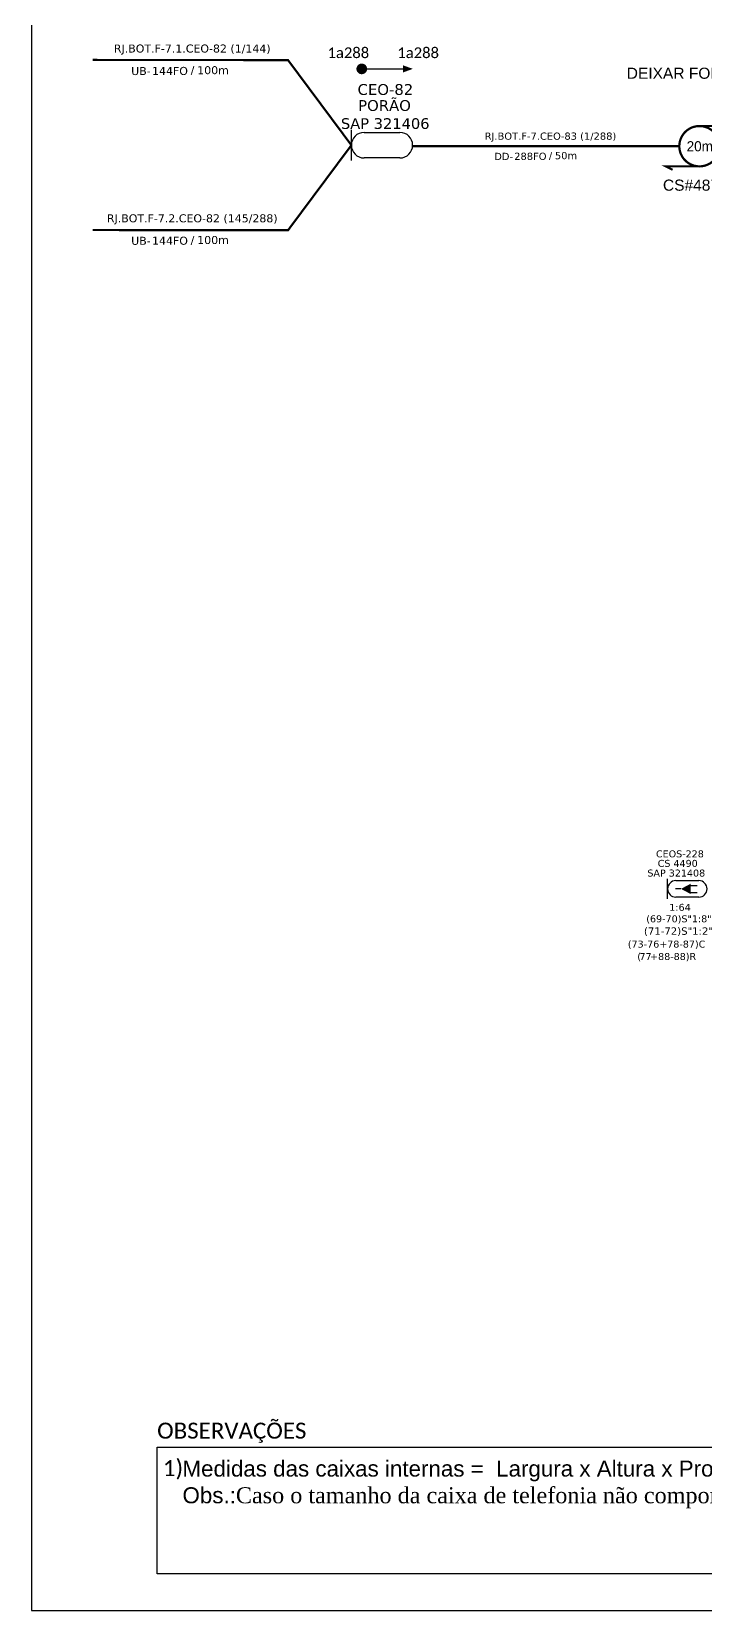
# Model space of a CAD drawing. Header units: metres. Extents: x -1286 to -445, y -500 to 94.
# Drawn here: x -1286.1 to -1159.7, y -499.8 to -203.9 of the extents above; entities that cross this region are included whole.
import ezdxf
from ezdxf.enums import TextEntityAlignment as Align

# ---------------------------------------------------------------- set-up
doc = ezdxf.new("R2010")
doc.units = ezdxf.units.M
for name, color, linetype in [('20.4-CEO', 1, 'Continuous'), ('20.4-CEOS', 1, 'Continuous'), ('20.5-CABO AÉREO', 1, 'Continuous'), ('SETA', 7, 'Continuous')]:
    doc.layers.add(name, color=color, linetype=linetype)
doc.layers.add('40.1-ETIQUETAS', color=1, linetype='Continuous', lineweight=20)
doc.styles.add('ARIAL', font='arial.ttf')
doc.styles.add('siredit', font='verdana.ttf')
doc.styles.add('WMF-Calibri0', font='calibri.ttf')

# ---------------------------------------------------------------- blocks, each defined once
blk = doc.blocks.new('ETIQUETA_RS5F')
at = {"layer": '40.1-ETIQUETAS', "color": 0, "style": 'siredit'}
blk.add_text('/', height=1.5, dxfattribs=at).set_placement((1.58, -1.95), align=Align.MIDDLE_RIGHT)
for tag, p in [('ETIQUETA_R_PRIMARIA', (1.21, 4.1)), ('ETIQUETA_R_SECUNDARIA', (1.21, 2.1)), ('F_ATIVAS/F_MORTAS', (1.14, -4.24))]:
    blk.add_attdef(tag, text='', height=1.5, dxfattribs=at).set_placement(p, align=Align.MIDDLE_CENTER)
for tag, p in [('TIPO_CABO', (-6.58, -2.12)), ('CAP_CABO', (0.4, -2.09))]:
    blk.add_attdef(tag, text='', height=1.5, dxfattribs=at).set_placement(p, align=Align.MIDDLE_RIGHT)
blk.add_attdef('METROS', text='', height=1.5, dxfattribs=at).set_placement((2.14, -1.95), align=Align.MIDDLE_LEFT)
for tag, p in [('FUSÃO_1', (0.85, -8.39)), ('FUSÃO_2', (0.85, -10.6)), ('FUSÃO_3', (0.85, -12.93)), ('FUSÃO_4', (0.85, -15.14)), ('FUSÃO_5', (0.85, -17.16))]:
    blk.add_attdef(tag, text='', height=1.5, dxfattribs=at).set_placement(p, align=Align.CENTER)

msp = doc.modelspace()

# ---------------------------------------------------------------- linework, layer by layer
at = {"color": 0}
for p, q in [((-1262.5, -469.23), (-984.25, -469.23)), ((-1262.5, -492.93), (-1262.5, -469.23)), ((-984.25, -492.93), (-1262.5, -492.93))]:
    msp.add_line(p, q, dxfattribs=at)
msp.add_lwpolyline([(-1286.07, -499.81), (-445.07, -499.81), (-445.07, 94.19), (-1286.07, 94.19)], close=True)
at = {"color": 7}
for points, const_width in [([(-1224.65, -210.87, 1), (-1223.65, -210.86, 1)], 1), ([(-1160.83, -221.58, 1.000012), (-1160.83, -229.14, 0.999978)], 0.42)]:
    msp.add_lwpolyline(points, format="xyb", close=True, dxfattribs=dict(at, const_width=const_width))
at = {"color": 7, "const_width": 0.394}
for points in [[(-1160.83, -221.58), (-1154.53, -221.58), (-1155.79, -220.95)], [(-1160.83, -229.14), (-1167.13, -229.14), (-1165.87, -229.77)]]:
    msp.add_lwpolyline(points, dxfattribs=at)
at = {"layer": '20.4-CEO', "color": 7}
for p, q in [((-1223.71, -222.77), (-1217, -222.77)), ((-1217, -227.56), (-1223.71, -227.56))]:
    msp.add_line(p, q, dxfattribs=at)
at = {"layer": '20.4-CEO', "color": 7, "const_width": 0.4}
for points in [[(-1274.6, -209.18), (-1237.97, -209.23), (-1226.1, -225.17)], [(-1274.6, -241.08), (-1237.97, -241.1), (-1226.1, -225.17)]]:
    msp.add_lwpolyline(points, dxfattribs=at)
at = {"layer": '20.4-CEO', "color": 7}
msp.add_lwpolyline([(-1226.1, -228.05), (-1226.1, -222.28)], dxfattribs=at)
for centre, start, end in [((-1223.71, -225.17), 90, 270), ((-1217, -225.17), 270, 90)]:
    msp.add_arc(centre, 2.39, start, end, dxfattribs=at)
at = {"layer": '20.4-CEOS', "color": 7}
for p, q in [((-1165.26, -363.02), (-1160.95, -363.02)), ((-1160.95, -366.1), (-1165.26, -366.1))]:
    msp.add_line(p, q, dxfattribs=at)
for points in [[(-1166.8, -366.41), (-1166.8, -362.7)], [(-1162.59, -363.95), (-1161.28, -363.95)], [(-1164.3, -364.56), (-1165.33, -364.56)], [(-1162.59, -365.23), (-1161.28, -365.23)]]:
    msp.add_lwpolyline(points, dxfattribs=at)
msp.add_lwpolyline([(-1164.3, -364.56, 0, 1.9, 0), (-1162.51, -364.56, 1.9, 1.9, 0)], format="xyseb", dxfattribs=at)
for centre, start, end in [((-1165.26, -364.56), 90, 270), ((-1160.95, -364.56), 270, 90)]:
    msp.add_arc(centre, 1.54, start, end, dxfattribs=at)
at = {"layer": '20.5-CABO AÉREO', "color": 7, "ltscale": 8, "const_width": 0.4}
msp.add_lwpolyline([(-1214.61, -225.36), (-1164.61, -225.36)], dxfattribs=at)
at = {"layer": 'SETA', "color": 7}
msp.add_lwpolyline([(-1224.15, -210.87), (-1215.45, -210.87)], dxfattribs=at)
msp.add_solid([(-1216.41, -210.2), (-1214.57, -210.86), (-1216.4, -211.53)], dxfattribs=at)

# ---------------------------------------------------------------- block references
at = {"layer": '40.1-ETIQUETAS', "color": 7}
ref = msp.add_blockref('ETIQUETA_RS5F', (-1257.12, -209.15), dxfattribs=at)
ref.add_attrib('ETIQUETA_R_SECUNDARIA', 'RJ.BOT.F-7.1.CEO-82 (1/144)', dxfattribs={"color": 0, "height": 1.5, "style": 'siredit'}).set_placement((-1255.94, -207.05), align=Align.MIDDLE_CENTER)
ref.add_attrib('TIPO_CABO', 'UB-', dxfattribs={"color": 0, "height": 1.5, "style": 'siredit'}).set_placement((-1263.73, -211.27), align=Align.MIDDLE_RIGHT)
ref.add_attrib('CAP_CABO', '144FO', dxfattribs={"color": 0, "height": 1.5, "style": 'siredit'}).set_placement((-1256.75, -211.25), align=Align.MIDDLE_RIGHT)
ref.add_attrib('METROS', '100m', dxfattribs={"color": 0, "height": 1.5, "style": 'siredit'}).set_placement((-1255.01, -211.11), align=Align.MIDDLE_LEFT)
ref = msp.add_blockref('ETIQUETA_RS5F', (-1189.87, -225.36), dxfattribs=dict(at, xscale=0.9000000000000057, yscale=0.9000000000000057, zscale=0.9000000000000057))
ref.add_attrib('ETIQUETA_R_SECUNDARIA', 'RJ.BOT.F-7.CEO-83 (1/288)', dxfattribs={"color": 0, "height": 1.35, "style": 'siredit'}).set_placement((-1188.77, -223.47), align=Align.MIDDLE_CENTER)
ref.add_attrib('TIPO_CABO', 'DD-', dxfattribs={"color": 0, "height": 1.35, "style": 'siredit'}).set_placement((-1195.79, -227.27), align=Align.MIDDLE_RIGHT)
ref.add_attrib('CAP_CABO', '288FO', dxfattribs={"color": 0, "height": 1.35, "style": 'siredit'}).set_placement((-1189.51, -227.25), align=Align.MIDDLE_RIGHT)
ref.add_attrib('METROS', '50m', dxfattribs={"color": 0, "height": 1.35, "style": 'siredit'}).set_placement((-1187.94, -227.12), align=Align.MIDDLE_LEFT)
ref = msp.add_blockref('ETIQUETA_RS5F', (-1257.12, -240.98), dxfattribs=at)
ref.add_attrib('ETIQUETA_R_SECUNDARIA', 'RJ.BOT.F-7.2.CEO-82 (145/288)', dxfattribs={"color": 0, "height": 1.5, "style": 'siredit'}).set_placement((-1255.94, -238.87), align=Align.MIDDLE_CENTER)
ref.add_attrib('TIPO_CABO', 'UB-', dxfattribs={"color": 0, "height": 1.5, "style": 'siredit'}).set_placement((-1263.73, -243.09), align=Align.MIDDLE_RIGHT)
ref.add_attrib('CAP_CABO', '144FO', dxfattribs={"color": 0, "height": 1.5, "style": 'siredit'}).set_placement((-1256.75, -243.07), align=Align.MIDDLE_RIGHT)
ref.add_attrib('METROS', '100m', dxfattribs={"color": 0, "height": 1.5, "style": 'siredit'}).set_placement((-1255.01, -242.93), align=Align.MIDDLE_LEFT)

# ---------------------------------------------------------------- texts
at = {"color": 7, "style": 'ARIAL'}
for s, height, p in [('DEIXAR FOLGA TÉCNICA', 2.0835, (-1174.47, -212.72)), ('CS#48720', 2.083, (-1167.68, -233.7))]:
    msp.add_text(s, height=height, rotation=359.9867, dxfattribs=at).set_placement(p)
at = {"color": 7}
msp.add_text('20m', height=1.89, dxfattribs=at).set_placement((-1163.23, -226.31))
at = {"style": 'WMF-Calibri0'}
msp.add_text('OBSERVAÇÕES', height=3, dxfattribs=at).set_placement((-1262.52, -467.61))
at = {"color": 7, "char_height": 2, "width": 147.6437, "attachment_point": 5, "rotation": 359.9166}
for insert in [(-1226.67, -207.85), (-1213.58, -207.85)]:
    msp.add_mtext('{\\fCalibri|b0|i0|c0|p34;\\C256;1a288}', dxfattribs=dict(at, insert=insert))
at = {"char_height": 3, "width": 277.1819, "attachment_point": 1}
for s, insert, style in [('1)', (-1261.44, -471.63), 'WMF-Calibri0'), ('Medidas das caixas internas =  Largura x Altura x Profundidade (cm)\\PObs.:{\\fTimes New Roman|b0|i0|c0|p16;Caso o tamanho da caixa de telefonia não comporte a CDOIA para instalação, favor verificar a possibilidade de instalação da mesma externamente a caixa}', (-1257.77, -471.72), 'ARIAL')]:
    msp.add_mtext(s, dxfattribs=dict(at, insert=insert, style=style))
at = {"layer": '20.4-CEO', "color": 7, "style": 'siredit'}
for s, height, p in [('CEO-82', 2.028, (-1219.72, -214.73)), ('PORÃO', 2.028, (-1219.89, -217.73)), ('          SAP 321406', 2, (-1224.11, -221.11))]:
    msp.add_text(s, height=height, dxfattribs=at).set_placement(p, align=Align.MIDDLE_CENTER)
at = {"layer": '20.4-CEOS', "color": 7, "style": 'siredit'}
for s, p in [('CEOS-228', (-1164.5, -357.35)), ('SAP 321408', (-1165.18, -360.94)), ('CS 4490', (-1164.91, -359.13)), ('(69-70)S"1:8"', (-1164.68, -369.52)), ('1:64', (-1164.48, -367.37)), ('(73-76+78-87)C', (-1167, -374.26)), ('(   +88-88)R', (-1166.97, -376.59)), ('77', (-1170.95, -376.61))]:
    msp.add_text(s, height=1.304, dxfattribs=at).set_placement(p, align=Align.TOP_CENTER)
msp.add_text('(71-72)S"1:2"', height=1.3789, rotation=359.9796, dxfattribs=at).set_placement((-1171.24, -373.16))

doc.saveas('drawing.dxf')
